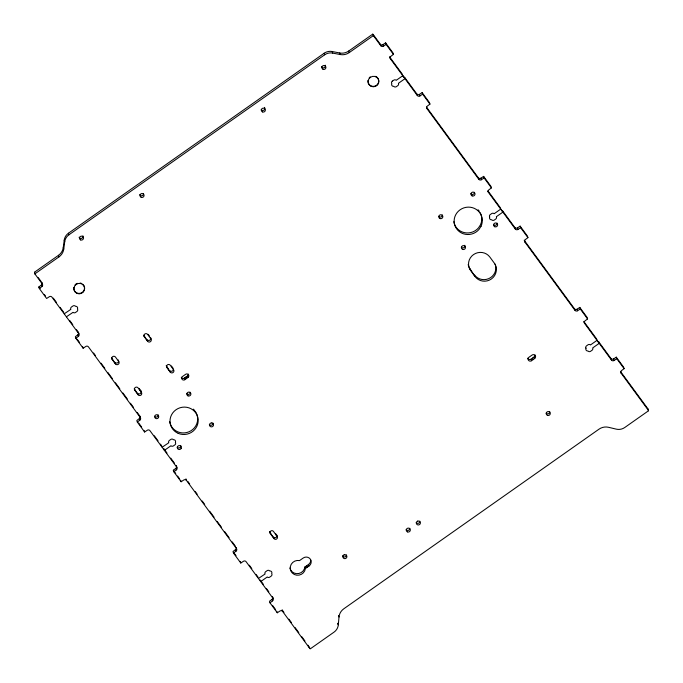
<?xml version="1.0" encoding="UTF-8"?>
<svg xmlns="http://www.w3.org/2000/svg" width="683" height="683" viewBox="0 0 683 683"><rect width="100%" height="100%" fill="white"/><g stroke="black" fill="none" stroke-linecap="round" stroke-linejoin="round"><path stroke-width="1.02" d="M283.949 612.395L282.096 609.868L282.608 611.43L309.775 648.449A1.272 1.229 -18 0 0 310.278 648.85L334.047 632.125A10.185 9.844 -18 0 0 338.316 624.8L338.999 617.031L338.495 615.477M282.608 611.43A1.912 1.844 -18 0 0 280.004 610.995L277.298 612.771L269.99 602.824L272.577 600.869A1.912 1.844 -18 0 0 272.987 598.317L246.093 561.682A1.912 1.844 -18 0 0 243.498 561.247L240.783 563.023L233.484 553.076L236.07 551.121A1.912 1.844 -18 0 0 236.472 548.577L186.442 480.397A1.912 1.844 -18 0 0 183.847 479.961L181.132 481.737L173.832 471.791L176.41 469.836A1.912 1.844 -18 0 0 176.82 467.292L149.927 430.649A1.912 1.844 -18 0 0 147.332 430.222L144.617 431.998L137.317 422.043L139.904 420.096A1.912 1.844 -18 0 0 140.314 417.544L88.448 346.879A1.912 1.844 -18 0 0 85.853 346.443L83.138 348.219L75.839 338.273L78.425 336.318A1.912 1.844 -18 0 0 78.827 333.774L51.942 297.139A1.912 1.844 -18 0 0 49.347 296.704L46.632 298.48L39.332 288.525L41.911 286.578A1.912 1.844 -18 0 0 42.32 284.026L35.226 274.361A1.272 1.229 -18 0 1 35.004 273.772L34.5 272.21L58.49 255.322A11.457 11.073 -18 0 0 63.246 247.562L64.228 240.117A10.185 9.844 -18 0 1 68.454 233.219L324.16 53.24A10.185 9.844 -18 0 1 332.177 51.515L339.699 52.984A11.457 11.073 -18 0 0 348.723 51.037L372.722 34.15A1.272 1.229 -18 0 1 373.225 34.551L380.311 44.216L380.824 45.77A1.912 1.844 -18 0 0 383.419 46.205L386.134 44.429L385.622 42.867L382.915 44.643A1.912 1.844 -18 0 1 380.311 44.216M35.004 273.772L58.994 256.876A11.457 11.073 -18 0 0 63.75 249.124L64.731 241.671A10.185 9.844 -18 0 1 68.957 234.781L324.664 54.802A10.185 9.844 -18 0 1 332.681 53.078L340.202 54.538A11.457 11.073 -18 0 0 349.226 52.6L373.225 35.704L372.722 34.15M39.332 288.525L38.82 286.971L41.407 285.016A1.912 1.844 -18 0 0 41.817 282.472L42.32 284.026M385.622 42.867L392.93 52.822L393.434 54.375L390.847 56.33A1.912 1.844 -18 0 0 390.445 58.875L417.33 95.518A1.912 1.844 -18 0 0 419.925 95.944L422.64 94.169L422.137 92.615L419.422 94.391A1.912 1.844 -18 0 1 416.826 93.955L404.473 77.128L404.985 78.69L398.42 83.309A1.912 1.844 -18 0 1 397.796 85.631L396.345 86.656A1.912 1.844 -18 0 1 393.903 86.485L393.784 86.323A1.912 1.844 -18 0 1 391.829 83.668L391.709 83.505A1.912 1.844 -18 0 1 392.332 81.183L392.281 81.021M76.47 329.693L78.323 332.22A1.912 1.844 -18 0 1 77.913 334.764L75.335 336.719L75.839 338.273M422.137 92.615L429.436 102.561L429.94 104.123L427.362 106.078A1.912 1.844 -18 0 0 426.952 108.623L478.809 179.287A1.912 1.844 -18 0 0 481.404 179.723L484.119 177.947L483.615 176.385L480.9 178.161A1.912 1.844 -18 0 1 478.305 177.725L426.448 107.069L426.952 108.623M139.93 416.186A1.912 1.844 -18 0 1 139.4 418.534L136.813 420.489L137.317 422.043M483.615 176.385L490.915 186.339L491.427 187.893L488.84 189.848A1.912 1.844 -18 0 0 488.43 192.393L515.324 229.027A1.912 1.844 -18 0 0 517.919 229.462L520.634 227.687L520.122 226.133L517.415 227.909A1.912 1.844 -18 0 1 514.811 227.473L502.389 210.552L502.901 212.106L496.336 216.724A1.912 1.844 -18 0 1 495.721 219.047L494.261 220.071A1.912 1.844 -18 0 1 491.82 219.909L491.7 219.747A1.912 1.844 -18 0 1 489.745 217.083L489.574 216.767M173.832 471.791L173.32 470.237L175.907 468.282A1.912 1.844 -18 0 0 176.658 466.839M520.122 226.133L527.43 236.079L527.933 237.641L525.347 239.588A1.912 1.844 -18 0 0 524.945 242.141L574.975 310.313A1.912 1.844 -18 0 0 577.57 310.748L580.285 308.972L579.782 307.418L577.067 309.194A1.912 1.844 -18 0 1 574.471 308.759L524.433 240.587A1.912 1.844 -18 0 1 524.211 240.168M236.198 547.433A1.912 1.844 -18 0 1 235.558 549.567L232.98 551.523L233.484 553.076M579.782 307.418L587.081 317.364L587.585 318.927L585.007 320.873A1.912 1.844 -18 0 0 584.597 323.426L611.481 360.061A1.912 1.844 -18 0 0 614.085 360.496L616.792 358.72L616.288 357.166L613.573 358.942A1.912 1.844 -18 0 1 610.978 358.507L598.701 341.782L599.213 343.336L592.648 347.954A1.912 1.844 -18 0 1 592.024 350.277L590.573 351.301A1.912 1.844 -18 0 1 588.131 351.13L588.012 350.977A1.912 1.844 -18 0 1 586.057 348.313L585.886 347.997M272.987 598.317L272.474 596.763A1.912 1.844 -18 0 1 272.073 599.307L269.486 601.262L269.99 602.824M616.288 357.166L623.588 367.113L624.1 368.666L621.513 370.621A1.912 1.844 -18 0 0 621.103 373.174L648.278 410.193A1.272 1.229 -18 0 1 648.5 410.79L624.74 427.515A10.185 9.844 -18 0 1 616.288 429.146L608.553 427.302A11.457 11.073 -18 0 0 599.051 429.137L343.805 608.792A11.457 11.073 -18 0 0 338.999 617.031M64.236 313.804L70.853 309.348A1.912 1.844 -18 0 1 71.467 307.017L72.927 306.001A1.912 1.844 -18 0 1 75.369 306.163L75.489 306.326A1.912 1.844 -18 0 1 77.444 308.981L77.563 309.143A1.912 1.844 -18 0 1 76.94 311.474L75.489 312.49A1.912 1.844 -18 0 1 73.038 312.327L66.43 316.792M392.332 81.183L393.784 80.159A1.912 1.844 -18 0 1 396.234 80.321L402.791 75.702L402.287 74.148L389.933 57.321A1.912 1.844 -18 0 1 389.643 56.68M181.285 377.247A2.04 1.972 -18 0 0 184.359 378.117L187.475 375.932A2.04 1.972 -18 0 0 188.329 374.122M184.862 379.68L187.979 377.486A2.04 1.972 -18 0 0 188.474 374.728A2.04 1.972 -18 0 0 185.639 374.301L182.532 376.495A2.04 1.972 -18 0 0 182.037 379.253A2.04 1.972 -18 0 0 184.862 379.68L184.359 378.117M162.153 447.22L168.769 442.763A1.912 1.844 -18 0 1 169.384 440.441L170.844 439.417A1.912 1.844 -18 0 1 173.286 439.579L173.405 439.741A1.912 1.844 -18 0 1 175.36 442.405L175.48 442.567A1.912 1.844 -18 0 1 174.857 444.889L173.405 445.914A1.912 1.844 -18 0 1 170.955 445.751L164.398 450.362L163.894 448.808L166.993 453.042M489.626 216.921A1.912 1.844 -18 0 1 490.249 214.599L491.7 213.574A1.912 1.844 -18 0 1 494.15 213.736L500.707 209.118L500.204 207.564L487.927 190.839L488.43 192.393M527.677 358.199A2.228 2.151 -18 0 0 531.033 359.156L534.149 356.961A2.228 2.151 -18 0 0 535.079 354.981M531.545 360.709L534.652 358.515A2.228 2.151 -18 0 0 535.19 355.501A2.228 2.151 -18 0 0 532.1 355.04L528.984 357.226A2.228 2.151 -18 0 0 528.446 360.248A2.228 2.151 -18 0 0 531.545 360.709L531.033 359.156M258.464 578.45L265.081 573.993A1.912 1.844 -18 0 1 265.696 571.671L267.155 570.646A1.912 1.844 -18 0 1 269.597 570.809L269.717 570.971A1.912 1.844 -18 0 1 271.672 573.635L271.791 573.788A1.912 1.844 -18 0 1 271.168 576.119L269.717 577.135A1.912 1.844 -18 0 1 267.266 576.973L260.71 581.592L260.206 580.038L263.271 584.221M585.937 348.151A1.912 1.844 -18 0 1 586.56 345.829L588.012 344.804A1.912 1.844 -18 0 1 590.462 344.966L597.019 340.347L596.515 338.794L584.093 321.872A1.912 1.844 -18 0 1 583.863 321.454M289.874 567.983A7.641 7.376 -18 0 0 304.883 566.992L308.545 564.423A5.088 4.918 -18 0 0 310.68 559.898M305.386 568.555L309.049 565.976A5.088 4.918 -18 0 0 310.278 559.07A5.088 4.918 -18 0 0 303.209 558.02L299.547 560.589A7.641 7.376 -18 0 0 290.352 566.583A7.641 7.376 -18 0 0 296.661 575.18A7.641 7.376 -18 0 0 305.386 568.555L304.883 566.992M386.134 44.429L393.434 54.375M422.64 94.169L429.94 104.123M484.119 177.947L491.427 187.893M520.634 227.687L527.933 237.641M580.285 308.972L587.585 318.927M616.792 358.72L624.1 368.666M647.996 409.228A1.272 1.229 -18 0 0 647.774 408.639L620.599 371.612L621.103 373.174M402.739 75.548L404.934 78.536M500.656 208.964L502.85 211.952M596.968 340.194L599.162 343.182M373.225 35.704A1.272 1.229 -18 0 1 373.729 36.105L380.824 45.77M468.188 264.483A11.773 11.38 -18 0 0 470.143 269.008L475.035 276.53A11.773 11.38 -18 0 0 491.384 278.98A11.773 11.38 -18 0 0 494.227 263.015L489.848 257.047A11.773 11.38 -18 0 0 473.498 254.605A11.773 11.38 -18 0 0 470.655 270.562L475.035 276.53M148.228 334.371L149.321 335.865M171.416 365.96L173.055 368.197M150.926 338.913L147.639 334.431A2.04 1.972 -18 0 0 144.813 334.013A2.04 1.972 -18 0 0 144.318 336.77L147.605 341.252A2.04 1.972 -18 0 0 150.431 341.671A2.04 1.972 -18 0 0 150.926 338.913L150.422 337.351A2.04 1.972 -18 0 1 150.67 337.803M147.605 341.252L143.814 335.216L144.318 336.77M166.2 365.601A2.04 1.972 -18 0 0 166.447 366.054L170.238 372.09A2.04 1.972 -18 0 0 173.072 372.517A2.04 1.972 -18 0 0 173.559 369.751L170.272 365.277A2.04 1.972 -18 0 0 167.446 364.85A2.04 1.972 -18 0 0 166.959 367.616L170.238 372.09M277.11 536.394L273.465 531.425A1.912 1.844 -18 0 0 270.81 531.024A1.912 1.844 -18 0 0 270.348 533.611L274.003 538.588A1.912 1.844 -18 0 0 276.649 538.989A1.912 1.844 -18 0 0 277.11 536.394L276.606 534.84M269.614 531.639A1.912 1.844 -18 0 0 269.845 532.057L274.003 538.588M141.133 391.291A2.04 1.972 -18 0 0 140.886 390.838L139.247 388.601L139.75 390.155M118.757 361.555L115.47 357.072A2.04 1.972 -18 0 0 112.644 356.654A2.04 1.972 -18 0 0 112.149 359.412L115.436 363.894A2.04 1.972 -18 0 0 118.261 364.312A2.04 1.972 -18 0 0 118.757 361.555L118.253 360.001A2.04 1.972 -18 0 1 118.501 360.445M141.39 392.392L138.103 387.918A2.04 1.972 -18 0 0 135.277 387.492A2.04 1.972 -18 0 0 134.79 390.258L138.068 394.731A2.04 1.972 -18 0 0 140.903 395.158A2.04 1.972 -18 0 0 141.39 392.392L140.886 390.838M115.436 363.894L111.645 357.858L112.149 359.412M138.068 394.731L134.278 388.695L134.79 390.258M38.265 277.639L41.219 281.661M53.291 298.104L56.373 302.313M60.078 307.359L63.784 312.404M69.683 320.438L72.765 324.647M93.571 352.983L95.441 355.544M101.067 363.202L104.815 368.308M107.94 372.568L112.311 378.527M115.436 382.787L119.807 388.747M122.931 392.998L127.311 398.957M130.436 403.218L133.552 407.469M137.309 412.583L139.178 415.136M154.332 435.788L158.021 440.808M160.471 444.146L161.7 445.82M170.724 458.114L174.447 463.194M187.808 481.395L189.686 483.957M195.312 491.623L197.191 494.185M202.194 500.998L204.695 504.404M209.698 511.225L214.078 517.193M217.203 521.453L221.582 527.413M224.716 531.681L229.087 537.641M232.22 541.901L235.345 546.161M249.321 565.2L251.805 568.589M256.151 574.514L258.012 577.05M266.344 588.396L268.795 591.743M288.892 619.131L291.359 622.495M295.065 627.54L298.77 632.586M301.86 636.795L304.951 641.004M308.033 645.213L309.775 648.449M38.82 286.971L40.041 288.627M44.301 294.433L45.513 296.089M77.153 339.203L79.595 342.524M138.64 422.973L141.68 427.123M173.32 470.237L175.753 473.55M177.58 476.034L179.407 478.527M233.586 552.351L236.019 555.663M272.526 605.411L275.573 609.552M647.774 408.639L648.5 410.79M613.573 358.942L614.085 360.496M610.978 358.507L611.481 360.061M584.093 321.872L584.597 323.426M577.067 309.194L577.57 310.748M574.471 308.759L574.975 310.313M524.433 240.587L524.945 242.141M517.415 227.909L517.919 229.462M514.811 227.473L515.324 229.027M480.9 178.161L481.404 179.723M478.305 177.725L478.809 179.287M534.149 356.961L534.652 358.515M532.595 358.054L533.099 359.617M419.422 94.391L419.925 95.944M416.826 93.955L417.33 95.518M470.143 269.008L470.655 270.562M389.933 57.321L390.445 58.875M382.915 44.643L383.419 46.205M373.225 34.551L373.729 36.105M348.723 51.037L349.226 52.6M339.699 52.984L340.202 54.538M332.177 51.515L332.681 53.078M324.16 53.24L324.664 54.802M338.316 624.8L337.812 623.246A10.185 9.844 -18 0 1 337.726 623.963M308.545 564.423L309.049 565.976M306.71 565.703L307.222 567.266M275.736 533.654L276.248 535.216M269.845 532.057L270.348 533.611M276.786 611.217L277.298 612.771M272.073 599.307L272.577 600.869M187.475 375.932L187.979 377.486M185.921 377.025L186.425 378.578M184.7 377.878L185.204 379.432M240.279 561.469L240.783 563.023M235.558 549.567L236.07 551.121M168.095 368.299L168.599 369.853M166.447 366.054L166.959 367.616M185.938 478.843L186.442 480.397M176.82 467.292L176.316 465.729A1.912 1.844 -18 0 1 176.538 466.147M180.628 480.183L181.132 481.737M175.907 468.282L176.41 469.836M139.802 415.99L140.314 417.544M144.113 430.435L144.617 431.998M139.4 418.534L139.904 420.096M68.454 233.219L68.957 234.781M64.228 240.117L64.731 241.671M63.246 247.562L63.75 249.124M58.49 255.322L58.994 256.876M78.323 332.22L78.827 333.774M82.634 346.665L83.138 348.219M77.913 334.764L78.425 336.318M41.407 285.016L41.911 286.578M35.226 274.361L34.722 272.807A1.272 1.229 -18 0 1 34.5 272.21M180.85 445.777A2.04 1.972 -18 0 1 180.671 446.784L180.389 447.228A2.04 1.972 -18 0 1 177.17 447.16M190.378 392.29A2.04 1.972 -18 0 1 186.698 393.673M158.217 414.931A2.04 1.972 -18 0 1 158.029 415.938L157.747 416.382A2.04 1.972 -18 0 1 154.529 416.314M213.019 423.136A2.04 1.972 -18 0 1 209.331 424.519M309.723 647.271A1.272 1.229 -18 0 1 309.493 647.125M195.116 411.14A14.13 13.651 -18 0 1 188.867 431.844A14.13 13.651 -18 0 1 169.674 421.633M193.306 409.143A14.13 13.651 -18 0 1 194.561 410.44M375.616 76.342A5.413 5.225 -18 0 1 378.416 82.822A5.413 5.225 -18 0 1 371.962 86.237A5.413 5.225 -18 0 1 368.035 80.346M369.213 77.862A5.413 5.225 -18 0 1 370.246 76.914M82.617 284.119A5.413 5.225 -18 0 1 81.012 293.101A5.413 5.225 -18 0 1 73.841 287.415M75.019 284.931A5.413 5.225 -18 0 1 77.299 283.325M80.082 283.027A5.413 5.225 -18 0 1 81.422 283.411M82.976 236.856A2.04 1.972 -18 0 1 79.074 237.266M82.882 235.831A2.04 1.972 -18 0 1 83.002 236.335M143.567 193.707A2.04 1.972 -18 0 1 139.639 194.638M264.85 108.341A2.04 1.972 -18 0 1 261.171 109.724M264.483 107.385A2.04 1.972 -18 0 1 264.731 107.837M325.296 65.209A2.04 1.972 -18 0 1 324.084 67.771A2.04 1.972 -18 0 1 321.48 66.644M276.837 535.267A1.912 1.844 -18 0 1 273.49 537.034M495.149 264.073A11.773 11.38 -18 0 1 474.531 274.976M480.192 212.669A14.13 13.651 -18 0 1 480.49 224.775L478.527 227.832A14.13 13.651 -18 0 1 463.953 232.536A14.13 13.651 -18 0 1 453.802 221.651M478.074 209.783A14.13 13.651 -18 0 1 479.235 211.158M442.336 214.949A2.04 1.972 -18 0 1 438.648 216.332M474.506 192.307A2.04 1.972 -18 0 1 470.818 193.69M464.85 245.291A2.04 1.972 -18 0 1 461.29 247.178M497.139 223.153A2.04 1.972 -18 0 1 493.459 224.536M549.781 411.747A2.04 1.972 -18 0 1 546.101 413.13M346.392 554.903A2.04 1.972 -18 0 1 342.465 555.834M409.8 528.3A2.04 1.972 -18 0 1 406.12 529.684M419.866 521.214A2.04 1.972 -18 0 1 416.186 522.597M141.244 391.794A2.04 1.972 -18 0 1 137.565 393.177M173.414 369.153A2.04 1.972 -18 0 1 169.734 370.536M118.611 360.948A2.04 1.972 -18 0 1 114.932 362.332M150.781 338.307A2.04 1.972 -18 0 1 147.101 339.69M158.541 417.501L158.251 417.936A2.04 1.972 -18 0 1 154.862 417.578A2.04 1.972 -18 0 1 156.689 414.726A2.04 1.972 -18 0 1 158.541 417.501M181.174 448.338L180.893 448.782A2.04 1.972 -18 0 1 177.495 448.424A2.04 1.972 -18 0 1 179.33 445.572A2.04 1.972 -18 0 1 181.174 448.338M481.003 226.329L479.031 229.394A14.13 13.651 -18 0 1 455.467 226.893A14.13 13.651 -18 0 1 468.188 207.128A14.13 13.651 -18 0 1 481.003 226.329M344.172 554.835L343.703 555.083A2.04 1.972 -18 0 0 343.865 558.412A2.04 1.972 -18 0 0 346.896 556.807A2.04 1.972 -18 0 0 344.172 554.835M417.654 521.146L417.185 521.394A2.04 1.972 -18 0 0 417.339 524.723A2.04 1.972 -18 0 0 420.378 523.118A2.04 1.972 -18 0 0 417.654 521.146M211.85 422.956L211.32 422.939A2.04 1.972 -18 0 0 209.749 425.927A2.04 1.972 -18 0 0 213.164 426.004A2.04 1.972 -18 0 0 211.85 422.956M178.178 433.346A14.13 13.651 -18 0 0 198.13 419.302A14.13 13.651 -18 0 0 175.992 409.757A14.13 13.651 -18 0 0 178.178 433.346M371.211 86.348A5.413 5.225 -18 0 0 378.852 80.97A5.413 5.225 -18 0 0 370.374 77.316A5.413 5.225 -18 0 0 371.211 86.348M77.025 293.417A5.413 5.225 -18 0 0 84.658 288.047A5.413 5.225 -18 0 0 76.189 284.393A5.413 5.225 -18 0 0 77.025 293.417M80.628 239.921A2.04 1.972 -18 0 0 83.505 237.889A2.04 1.972 -18 0 0 80.321 236.514A2.04 1.972 -18 0 0 80.628 239.921M141.193 197.293A2.04 1.972 -18 0 0 144.07 195.27A2.04 1.972 -18 0 0 140.877 193.887A2.04 1.972 -18 0 0 141.193 197.293M262.477 111.918A2.04 1.972 -18 0 0 265.354 109.895A2.04 1.972 -18 0 0 262.161 108.52A2.04 1.972 -18 0 0 262.477 111.918M323.042 69.29A2.04 1.972 -18 0 0 325.919 67.267A2.04 1.972 -18 0 0 322.726 65.892A2.04 1.972 -18 0 0 323.042 69.29M439.963 218.534A2.04 1.972 -18 0 0 442.84 216.502A2.04 1.972 -18 0 0 439.647 215.128A2.04 1.972 -18 0 0 439.963 218.534M472.132 195.884A2.04 1.972 -18 0 0 475.009 193.861A2.04 1.972 -18 0 0 471.816 192.486A2.04 1.972 -18 0 0 472.132 195.884M462.596 249.372A2.04 1.972 -18 0 0 465.473 247.348A2.04 1.972 -18 0 0 462.289 245.974A2.04 1.972 -18 0 0 462.596 249.372M494.765 226.73A2.04 1.972 -18 0 0 497.642 224.707A2.04 1.972 -18 0 0 494.458 223.332A2.04 1.972 -18 0 0 494.765 226.73M547.416 415.324A2.04 1.972 -18 0 0 550.285 413.3A2.04 1.972 -18 0 0 547.1 411.926A2.04 1.972 -18 0 0 547.416 415.324M407.435 531.886A2.04 1.972 -18 0 0 410.312 529.854A2.04 1.972 -18 0 0 407.119 528.48A2.04 1.972 -18 0 0 407.435 531.886M188.013 395.867A2.04 1.972 -18 0 0 190.89 393.843A2.04 1.972 -18 0 0 187.697 392.469A2.04 1.972 -18 0 0 188.013 395.867"/></g></svg>
